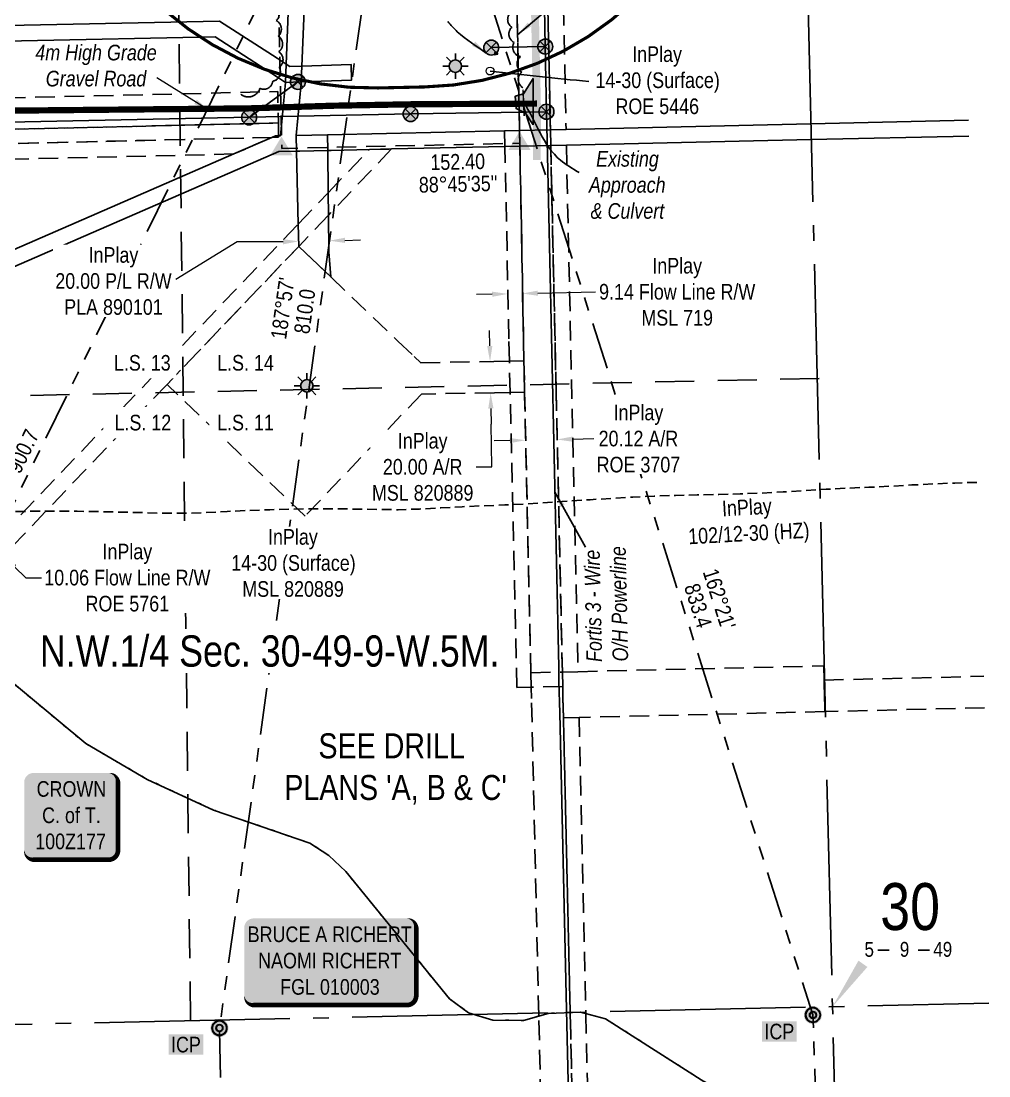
# Model space of a CAD drawing. Extents: x 606747 to 614608, y 5899362 to 5904570.
# Drawn here: x 612493 to 613112, y 5902259 to 5902934 of the extents above; entities that cross this region are included whole.
import ezdxf
from ezdxf.enums import TextEntityAlignment as Align

# ---------------------------------------------------------------- set-up
doc = ezdxf.new("R2010")
doc.units = 0
doc.header["$LTSCALE"] = 5
doc.header["$PDSIZE"] = 10
for name, pattern in [('0', [1, 1, 0]), ('DASHED1', [0.375, 0.25, -0.125]), ('foc-ACCESSROAD', [3.75, 2.5, -1.25]), ('foc-BUFFER', [16.75, 15, -1.75]), ('foc-DOT', [1, 0.2, -0.8]), ('foc-DRILLPATH', [14.75, 6, -1.75, 1.75, -1.75, 1.75, -1.75]), ('foc-FLOWLINE', [3.75, 2.5, -1.25]), ('foc-LSD', [8, 5, -3]), ('foc-QUARTERLINE', [33, 25, -3, 2, -3]), ('foc-WHEELTRACKS', [2, 0.4, -1.6]), ('POWERLINE5', [7.8, 2.4, -0.6, 0.6, -0.6, 0.6, -0.6, 2.4])]:
    doc.linetypes.add(name, pattern=pattern)
doc.layers.get('Defpoints').update_dxf_attribs({"color": 9})
for name, color, linetype in [('10', 1, 'Continuous'), ('9', 3, 'Continuous'), ('AS-OWNER', 7, 'Continuous'), ('AS-POWER', 104, 'foc-POWER'), ('AS-POWER-EXISTING', 72, 'POWERLINE5'), ('AS-POWER-EXISTING-PP', 72, 'Continuous'), ('AS-ROADS', 254, 'Continuous'), ('AUX-BUFFER', 7, 'foc-BUFFER'), ('C-AR', 13, 'foc-ACCESSROAD'), ('C-RW', 13, 'Continuous'), ('C-SYMBOL', 7, 'Continuous'), ('C-WS', 13, 'foc-ACCESSROAD'), ('C-WS-S', 13, 'Continuous'), ('DETAIL-HZ-Existing', 8, 'foc-DOT'), ('DETAIL-T', 7, 'Continuous'), ('DRILL-T', 8, 'Continuous'), ('F-EZE', 190, 'foc-FLOWLINE'), ('F-RW', 190, 'Continuous'), ('L-BD', 7, 'Continuous'), ('L-MON', 1, 'Continuous'), ('L-SECLBL', 7, 'Continuous'), ('L-SECQ', 8, 'foc-QUARTERLINE'), ('L-SECTION-LSD', 7, 'foc-LSD'), ('P-PDRILLPATH', 12, 'foc-DRILLPATH'), ('T-BUSH', 110, '0'), ('T-WATER-P3', 160, 'foc-WHEELTRACKS')]:
    doc.layers.add(name, color=color, linetype=linetype)
for name, color, linetype, lineweight in [('AS-GENERAL', 48, 'Continuous', 18), ('C-AR-T', 13, 'Continuous', 9), ('C-FLOWLINE-T', 13, 'Continuous', 9), ('C-RW-T', 13, 'Continuous', 9), ('C-WS-T', 13, 'Continuous', 9), ('T-TEXT', 48, 'Continuous', 18)]:
    doc.layers.add(name, color=color, linetype=linetype, lineweight=lineweight)
doc.styles.add('100L', font='ARIALN.TTF', dxfattribs={"height": 11})
doc.styles.add('175L', font='ARIALN.TTF', dxfattribs={"height": 20})
doc.styles.add('80', font='ARIALN.TTF', dxfattribs={"height": 10})
doc.styles.add('80CG', font='ARIALN.TTF', dxfattribs={"height": 10})
doc.styles.add('80L', font='ARIALN.TTF', dxfattribs={"height": 10})
doc.styles.add('80LS', font='ARIALNI.TTF', dxfattribs={"height": 10})
doc.styles.add('foc-LtypeFont', font='ARIALN.TTF', dxfattribs={"height": 7.35})
doc.styles.add('SIMPLEX', font='ARIALN.TTF')
doc.linetypes.add('foc-POWER', pattern='A,6,-1,["P",foc-LtypeFont,S=0.2,R=0,X=-0.625,Y=-0.75],-1.24,4', length=12.24)
doc.linetypes.add('foc-TOPO-flowdirection-NOLINE', pattern='A,0,[">",foc-LtypeFont,S=0.3,R=0,X=0,Y=-0.945],-20,[">",foc-LtypeFont,S=0.3,R=0,X=0,Y=-0.945],0', length=20)
doc.dimstyles.new('Compass 5 000', dxfattribs={"dimscale": 5, "dimtxt": 9, "dimasz": 2, "dimexe": 0.2, "dimexo": 0.0625, "dimgap": 0.5, "dimtad": 0, "dimtih": 1, "dimtoh": 1, "dimzin": 0, "dimdsep": 46, "dimtxsty": '80CG', "dimcen": 0.1, "dimse1": 1, "dimse2": 1, "dimclrd": 256, "dimclrt": 256, "dimaunit": 1, "dimadec": 4, "dimazin": 0, "dimtfac": 0.06, "dimtofl": 0, "dimtmove": 0, "dimatfit": 1, "dimfxl": 0.2, "dimtolj": 1, "dimtzin": 0, "dimlwd": -1, "dimarcsym": 0})

# ---------------------------------------------------------------- blocks, each defined once
blk = doc.blocks.new('GAS')
h = blk.add_hatch(color=255)
h.dxf.hatch_style = 1
edge = h.paths.add_edge_path()
edge.add_arc((0, 0), 0.9, 0, 360)
for p, q in [((0, 0.81), (0, 1.62)), ((-0.81, 0), (-1.62, 0)), ((-0.57, 0.57), (-1.14, 1.14)), ((0.57, 0.57), (1.14, 1.14)), ((1.62, 0), (0.81, 0)), ((-0.57, -0.57), (-1.14, -1.14)), ((0, -0.81), (0, -1.62)), ((1.14, -1.14), (0.57, -0.57))]:
    blk.add_line(p, q)
blk.add_circle((0, 0), 0.8)
blk = doc.blocks.new('POWERPOLE')
h = blk.add_hatch(color=255)
edge = h.paths.add_edge_path()
edge.add_arc((0, 0), 0.96, 0, 360)
at = {"linetype": 'Continuous'}
for p, q in [((0.68, -0.68), (-0.68, 0.68)), ((-0.68, -0.68), (0.68, 0.68))]:
    blk.add_line(p, q, dxfattribs=at)
blk.add_circle((0, 0), 0.96, dxfattribs=at)
blk = doc.blocks.new('STRIA')
blk.add_hatch(color=255).paths.add_polyline_path([(-0.04, 1.52), (-1.47, -0.87), (1.39, -0.87)])
blk = doc.blocks.new('STRIAA')
blk.add_blockref('STRIA', (0, 0))
blk = doc.blocks.new('STRIB')
at = {"color": 1}
blk.add_solid([(-1.12, -0.67), (-0.04, 1.13), (1.04, -0.67)], dxfattribs=at)
blk = doc.blocks.new('STRIBB')
blk.add_blockref('STRIB', (0, 0))
blk = doc.blocks.new('STRICC')
for name in ['STRIAA', 'STRIBB']:
    blk.add_blockref(name, (0, 0))
blk = doc.blocks.new('fdspike')
blk.add_blockref('STRICC', (0, 0))
blk = doc.blocks.new('L-SECLBL')
at = {"layer": '9', "color": 7}
for p, q in [((-5.08, -27.83), (-12.29, -27.83)), ((20.7, -27.83), (13.5, -27.83))]:
    blk.add_line(p, q, dxfattribs=at)
at = {"layer": '10', "color": 2, "style": 'SIMPLEX'}
blk.add_attdef('SEC', text='', height=30, dxfattribs=at).set_placement((0, 0), align=Align.MIDDLE)
at = {"layer": '10', "color": 5, "style": '80L'}
blk.add_attdef('TWP', text='', height=9.5, dxfattribs=at).set_placement((-14.43, -27.37), align=Align.MIDDLE_RIGHT)
blk.add_attdef('RGE', text='', height=9.5, dxfattribs=at).set_placement((3.62, -27.37), align=Align.MIDDLE_CENTER)
blk.add_attdef('MER', text='', height=9.5, dxfattribs=at).set_placement((23.17, -27.37), align=Align.MIDDLE_LEFT)
blk = doc.blocks.new('*D436')
at = {"layer": 'C-AR-T', "transparency": 16777216}
for p, q in [((612805.92, 5902665.72), (612795.92, 5902665.49)), ((612846.04, 5902666.64), (612859.65, 5902666.96))]:
    blk.add_line(p, q, dxfattribs=at)
for points in [[(612846.01, 5902668.31), (612846.08, 5902664.98), (612836.05, 5902666.41)], [(612805.88, 5902667.38), (612805.95, 5902664.05), (612815.91, 5902665.95)]]:
    blk.add_solid(points, dxfattribs=at)
at = {"layer": 'Defpoints', "color": 0, "transparency": 16777216}
for p in [(612836.05, 5902666.41), (612823.02, 5902357.83), (612843.15, 5902358.3)]:
    blk.add_point(p, dxfattribs=at)
at = {"layer": 'C-AR-T', "transparency": 16777216, "insert": (612888.18, 5902666.96), "char_height": 10, "attachment_point": 5, "style": '80CG', "bg_fill": 3, "box_fill_scale": 1.1, "bg_fill_color": 256, "bg_fill_true_color": 13158600, "bg_fill_transparency": 0}
blk.add_mtext('\\A1;InPlay\\P20.12 A/R\\PROE 3707', dxfattribs=at)
blk = doc.blocks.new('*D437')
at = {"layer": 'C-FLOWLINE-T', "transparency": 16777216}
for p, q in [((612794.6, 5902759.38), (612784.6, 5902759.15)), ((612823.81, 5902760.06), (612860.79, 5902760.91))]:
    blk.add_line(p, q, dxfattribs=at)
for points in [[(612794.56, 5902761.05), (612794.64, 5902757.72), (612804.6, 5902759.61)], [(612823.77, 5902761.72), (612823.85, 5902758.39), (612813.81, 5902759.83)]]:
    blk.add_solid(points, dxfattribs=at)
at = {"layer": 'Defpoints', "color": 0, "transparency": 16777216}
for p in [(612804.6, 5902759.61), (612808.44, 5902593.16), (612817.65, 5902593.37)]:
    blk.add_point(p, dxfattribs=at)
at = {"layer": 'C-FLOWLINE-T', "transparency": 16777216, "insert": (612912.99, 5902760.91), "char_height": 10, "attachment_point": 5, "style": '80CG'}
blk.add_mtext('\\A1;InPlay\\P9.14 Flow Line R/W\\PMSL 719', dxfattribs=at)
blk = doc.blocks.new('*U426')
h = blk.add_hatch(color=59)
edge = h.paths.add_edge_path()
edge.add_line((-49, -28.5), (49, -28.5))
edge.add_arc((49, -22.5), 6, 270, 360)
edge.add_line((55, -22.5), (55, 21))
edge.add_arc((49, 21), 6, 0, 90)
edge.add_line((49, 27), (-49, 27))
edge.add_arc((-49, 21), 6, 90, 180)
edge.add_line((-55, 21), (-55, -22.5))
edge.add_arc((-49, -22.5), 6, 180, 270)
at = {"color": 1, "flags": 128}
blk.add_lwpolyline([(-49, -28.5, 3, 3, 0), (49, -28.5, 3, 3, 0.414214), (55, -22.5, 3, 3, 0), (55, 21, 3, 0, 0.414214), (49, 27, 0, 0, 0), (-49, 27, 0, 0, 0.414214), (-55, 21, 0, 0, 0), (-55, -22.5, 0, 3, 0.414214)], format="xyseb", close=True, dxfattribs=at)
blk.add_lwpolyline([(-44.2, -15.3, 0, 7.5, 0), (0, 0, 0, 0, 0)], format="xyseb", dxfattribs=at)
at = {"color": 1, "style": '80'}
blk.add_attdef('ENTER_TEXT_001', (-35.99, -5), '', height=10, dxfattribs=at)
blk = doc.blocks.new('*U427')
h = blk.add_hatch(color=255)
edge = h.paths.add_edge_path()
edge.add_line((-24, -28.5), (24, -28.5))
edge.add_arc((24, -22.5), 6, 270, 360)
edge.add_line((30, -22.5), (30, 21))
edge.add_arc((24, 21), 6, 0, 90)
edge.add_line((24, 27), (-24, 27))
edge.add_arc((-24, 21), 6, 90, 180)
edge.add_line((-30, 21), (-30, -22.5))
edge.add_arc((-24, -22.5), 6, 180, 270)
at = {"color": 14, "flags": 128}
blk.add_lwpolyline([(-24, -28.5, 3, 3, 0), (24, -28.5, 3, 3, 0.414214), (30, -22.5, 3, 3, 0), (30, 21, 3, 0, 0.414214), (24, 27, 0, 0, 0), (-24, 27, 0, 0, 0.414214), (-30, 21, 0, 0, 0), (-30, -22.5, 0, 3, 0.414214)], format="xyseb", close=True, dxfattribs=at)
at = {"color": 14, "style": '80'}
blk.add_attdef('ENTER_TEXT_001', (-26.85, -4.92), '', height=10, dxfattribs=at)
blk = doc.blocks.new('plbh')
at = {"layer": 'L-MON'}
h = blk.add_hatch(color=255, dxfattribs=at)
h.dxf.hatch_style = 1
edge = h.paths.add_edge_path()
edge.add_arc((0, 0), 1.16, 0, 360)
h = blk.add_hatch(color=256, dxfattribs=at)
h.dxf.hatch_style = 1
h.paths.add_polyline_path([(-0.96, 0, 1), (0.96, 0, 1)])
h.paths.add_polyline_path([(0.91, 0, -1), (-0.91, 0, -1)], flags=16)
h.paths.add_polyline_path([(0.45, 0, -1), (-0.45, 0, -1)], flags=0)
h = blk.add_hatch(color=256, dxfattribs=at)
h.dxf.hatch_style = 1
h.paths.add_polyline_path([(-0.45, 0, 1), (0.45, 0, 1)])
h.paths.add_polyline_path([(0.4, 0, -1), (-0.4, 0, -1)], flags=16)
at = {"layer": 'L-MON', "color": 240}
for radius in [0.96, 0.91, 0.45, 0.4]:
    blk.add_circle((0, 0), radius, dxfattribs=at)
blk = doc.blocks.new('ICP_text')
at = {"color": 14, "insert": (-10.78, -0.47), "char_height": 10, "attachment_point": 5, "style": '80L', "bg_fill": 1, "box_fill_scale": 1.15, "bg_fill_color": 255, "bg_fill_transparency": 0}
blk.add_mtext_dynamic_manual_height_columns('ICP', width=19.0702, gutter_width=47.5, heights=[0], dxfattribs=at)
blk = doc.blocks.new('*D542')
at = {"layer": 'C-AR-T', "transparency": 16777216}
for p, q in [((612793.05, 5902726.28), (612792.87, 5902736.28)), ((612793.75, 5902686.27), (612793.93, 5902676.27)), ((612794.41, 5902648.87), (612793.93, 5902676.27)), ((612784.41, 5902648.87), (612794.41, 5902648.87))]:
    blk.add_line(p, q, dxfattribs=at)
for points in [[(612794.72, 5902726.31), (612791.38, 5902726.25), (612793.23, 5902716.28)], [(612795.42, 5902686.3), (612792.09, 5902686.24), (612793.58, 5902696.27)]]:
    blk.add_solid(points, dxfattribs=at)
at = {"layer": 'Defpoints', "color": 0, "transparency": 16777216}
for p in [(612783.3, 5902716.11), (612783.65, 5902696.09), (612793.58, 5902696.27)]:
    blk.add_point(p, dxfattribs=at)
at = {"layer": 'C-AR-T', "transparency": 16777216, "insert": (612750.11, 5902648.87), "char_height": 10, "attachment_point": 5, "style": '80CG', "bg_fill": 3, "box_fill_scale": 1.1, "bg_fill_color": 256, "bg_fill_true_color": 13158600, "bg_fill_transparency": 0}
blk.add_mtext('\\A1;InPlay\\P20.00 A/R\\PMSL 820889', dxfattribs=at)
blk = doc.blocks.new('*D545')
at = {"layer": 'C-FLOWLINE-T', "transparency": 16777216}
for p, q in [((612467.13, 5902605.62), (612459.89, 5902612.53)), ((612488.88, 5902584.87), (612496.12, 5902577.96)), ((612496.12, 5902577.96), (612506.12, 5902577.96))]:
    blk.add_line(p, q, dxfattribs=at)
for points in [[(612468.28, 5902606.83), (612465.97, 5902604.42), (612474.36, 5902598.72)], [(612490.03, 5902586.07), (612487.73, 5902583.66), (612481.65, 5902591.77)]]:
    blk.add_solid(points, dxfattribs=at)
at = {"layer": 'Defpoints', "color": 0, "transparency": 16777216}
for p in [(612482.15, 5902606.89), (612489.44, 5902599.94), (612481.65, 5902591.77)]:
    blk.add_point(p, dxfattribs=at)
at = {"layer": 'C-FLOWLINE-T', "transparency": 16777216, "insert": (612561.12, 5902577.96), "char_height": 10, "attachment_point": 5, "style": '80CG', "bg_fill": 3, "box_fill_scale": 1.1, "bg_fill_color": 256, "bg_fill_true_color": 13158600, "bg_fill_transparency": 0}
blk.add_mtext('\\A1;InPlay\\P10.06 Flow Line R/W\\PROE 5761', dxfattribs=at)

msp = doc.modelspace()

# ---------------------------------------------------------------- hatches: boundary and pattern name
at = {"layer": 'AS-GENERAL'}
h = msp.add_hatch(color=256, dxfattribs=at)
h.dxf.hatch_style = 1
h.paths.add_polyline_path([(612796.03, 5902914.016), (612796.326, 5902912.653), (612798.28, 5902913.077), (612797.984, 5902914.44)])
at = {"layer": 'AS-ROADS'}
h = msp.add_hatch(color=256, dxfattribs=at)
h.dxf.hatch_style = 1
h.paths.add_polyline_path([(612820.796, 5902867.87), (612815.873, 5902875.177), (612809.891, 5902878.173), (612809.403, 5902886.06), (612814.571, 5902887.73), (612820.736, 5902897.422)])

# ---------------------------------------------------------------- linework, layer by layer
at = {"layer": 'AS-GENERAL', "flags": 128}
msp.add_lwpolyline([(612796.03, 5902914.016), (612796.326, 5902912.653), (612798.28, 5902913.077), (612797.984, 5902914.44)], close=True, dxfattribs=at)
at = {"layer": 'AS-GENERAL', "const_width": 1, "flags": 128}
msp.add_lwpolyline([(612814.295, 5902890.416), (612815.106, 5902873.501)], dxfattribs=at)
at = {"layer": 'AS-POWER', "flags": 128}
for points in [[(612829.32, 5902876.18), (612828.58, 5902917.868), (612826.703, 5903017.504), (612824.792, 5903118.457), (612823.558, 5903167.3), (612823.564, 5903214.943)], [(612794.028, 5902917.252), (612828.58, 5902917.868)], [(612639.069, 5902872.608), (612670.291, 5902895.258)], [(612196.783, 5902863.446), (612742.371, 5902874.748), (612829.32, 5902876.18)], [(612845.58, 5902154.312), (612842.186, 5902301.483), (612837.806, 5902491.377), (612837.347, 5902511.492), (612837.144, 5902520.657), (612829.699, 5902857.688), (612829.32, 5902876.18)]]:
    msp.add_lwpolyline(points, dxfattribs=at)
at = {"layer": 'AS-ROADS', "const_width": 4.998, "flags": 128}
msp.add_lwpolyline([(612823.22, 5902845.214), (612823.231, 5902881.392), (612822.597, 5902910.727), (612820.048, 5903027.584), (612817.728, 5903120.905), (612816.189, 5903161.32), (612815.537, 5903183.036), (612812.243, 5903204.284), (612803.148, 5903221.102), (612789.774, 5903235.642), (612745.063, 5903278.125), (612670.832, 5903347.253), (612595.516, 5903417.563)], dxfattribs=at)
at = {"layer": 'AS-ROADS', "flags": 128}
msp.add_lwpolyline([(612820.796, 5902867.87), (612815.873, 5902875.177), (612809.891, 5902878.173), (612809.403, 5902886.06), (612814.571, 5902887.73), (612820.736, 5902897.422)], close=True, dxfattribs=at)
msp.add_lwpolyline([(612823.231, 5902881.392, 3.998, 3.998, 0), (612744.049, 5902880.989, 3.998, 3.998, 0), (612692.561, 5902880.037, 3.998, 3.998, 0), (612638.385, 5902878.335, 3.998, 3.998, 0), (612420.099, 5902876.263, 0, 0, 0)], format="xyseb", dxfattribs=at)
at = {"layer": 'AUX-BUFFER', "color": 251, "linetype": 'foc-BUFFER', "const_width": 1.999, "flags": 128}
msp.add_lwpolyline([(612742.763, 5903291.821), (612712.782, 5903291.169, 0.4142136), (612517.254, 5903086.945, 0.4142136), (612721.478, 5902891.417), (612751.46, 5902892.069, 0.4142136), (612946.987, 5903096.293, 0.4142136)], format="xyb", close=True, dxfattribs=at)
at = {"layer": 'C-AR'}
msp.add_lwpolyline([(612827.151, 5903093.722), (612831.842, 5902864.689), (612832.048, 5902854.61), (612835.511, 5902697.262), (612839.493, 5902517.579), (612839.697, 5902508.414), (612839.862, 5902501.015), (612840.155, 5902488.299), (612844.535, 5902298.405), (612847.929, 5902151.234), (612827.795, 5902150.801), (612824.401, 5902297.963), (612819.728, 5902500.558), (612819.563, 5902507.949), (612819.358, 5902517.101), (612815.339, 5902696.811), (612814.891, 5902716.827), (612812.279, 5902856.016), (612812.104, 5902864.248), (612809.04, 5903008.272)], dxfattribs=at)
at = {"layer": 'C-AR', "flags": 128}
for points in [[(612656.663, 5903004.988), (612659.983, 5902852.673), (612812.279, 5902856.016), (612809.04, 5903008.272)], [(612208.402, 5902858.375), (612196.908, 5902858.104), (612196.439, 5902878.237), (612207.91, 5902878.508), (612222.9, 5902878.862), (612236.15, 5902879.175), (612246.158, 5902879.411), (612657.338, 5902889.126), (612657.749, 5902868.992), (612398.033, 5902862.855), (612246.656, 5902859.279), (612236.649, 5902859.043), (612223.392, 5902858.73), (612208.402, 5902858.375)]]:
    msp.add_lwpolyline(points, close=True, dxfattribs=at)
at = {"layer": 'C-AR'}
msp.add_lwpolyline([(612217.773, 5902315.19), (612209.751, 5902306.745), (612209.419, 5902320.986), (612217.433, 5902329.422), (612232.301, 5902345.006), (612246.713, 5902360.111), (612361.298, 5902480.214), (612415.218, 5902536.73), (612670.477, 5902804.28), (612689.599, 5902824.322), (612716.034, 5902852.03), (612730.256, 5902852.35), (612689.75, 5902809.893), (612670.797, 5902790.027), (612586.502, 5902701.674), (612429.457, 5902537.066), (612361.634, 5902465.978), (612247.053, 5902345.88), (612232.641, 5902330.774), (612217.773, 5902315.19)], close=True, dxfattribs=at)
at = {"layer": 'C-RW'}
for points in [[(612400.706, 5902749.753), (612629.279, 5902849.156), (612653.625, 5902859.744), (612655.924, 5902860.743), (612657.917, 5902860.787), (612659.078, 5902860.813), (612662.313, 5902894.983), (612662.769, 5902906.656), (612664.497, 5902950.908)], [(612674.176, 5902940.954), (612672.788, 5902905.405), (612672.394, 5902895.326), (612672.355, 5902894.312), (612669.205, 5902861.041), (612689.21, 5902861.489), (612802.561, 5902864.037), (612811.707, 5902864.239), (612831.842, 5902864.689), (612841.849, 5902864.914), (612998.5, 5902868.431), (613099.346, 5902870.698)], [(613099.625, 5902860.635), (612998.74, 5902858.376), (612842.055, 5902854.845), (612832.048, 5902854.61), (612811.913, 5902854.182), (612802.767, 5902853.98), (612730.256, 5902852.35), (612716.034, 5902852.03), (612691.484, 5902851.48), (612689.315, 5902851.439), (612671.478, 5902851.03), (612669.439, 5902850.984), (612658.123, 5902850.73), (612400.962, 5902738.896)]]:
    msp.add_lwpolyline(points, dxfattribs=at)
msp.add_lwpolyline([(612689.995, 5902786.547), (612691.25, 5902770.514), (612670.797, 5902790.027), (612670.477, 5902804.28), (612669.439, 5902850.984), (612669.205, 5902861.041), (612689.21, 5902861.489), (612689.315, 5902851.439), (612689.599, 5902824.322), (612689.75, 5902809.893), (612689.995, 5902786.547)], close=True, dxfattribs=at)
at = {"layer": 'C-RW-T'}
msp.add_line((612700.365, 5902793.881), (612710.358, 5902794.104), dxfattribs=at)
at = {"layer": 'C-RW-T', "flags": 128}
msp.add_lwpolyline([(612660.73, 5902793), (612631.413, 5902793), (612592.202, 5902768.879)], dxfattribs=at)
at = {"layer": 'C-RW-T'}
for points in [[(612660.693, 5902794.666), (612660.767, 5902791.334), (612670.723, 5902793.222)], [(612700.328, 5902795.547), (612700.402, 5902792.216), (612690.371, 5902793.659)]]:
    msp.add_solid(points, dxfattribs=at)
at = {"layer": 'C-WS'}
for points in [[(612398.033, 5902862.855), (612657.749, 5902868.992), (612657.917, 5902860.787), (612657.937, 5902859.846), (612653.625, 5902859.744), (612398.249, 5902853.71)], [(613109.739, 5902494.701), (613007.465, 5902492.272), (613006.985, 5902512.405), (613109.182, 5902514.832)]]:
    msp.add_lwpolyline(points, dxfattribs=at)
for points in [[(612815.339, 5902696.811), (612819.358, 5902517.101), (612839.493, 5902517.579), (612849.498, 5902517.816), (613006.767, 5902521.551), (613006.985, 5902512.405), (613007.465, 5902492.272), (612850.162, 5902488.536), (612840.155, 5902488.299), (612839.862, 5902501.015), (612839.697, 5902508.414), (612819.563, 5902507.949), (612810.411, 5902507.738), (612806.052, 5902696.569), (612805.59, 5902716.584), (612805.259, 5902730.935), (612802.767, 5902853.98), (612802.561, 5902864.037), (612812.104, 5902864.239), (612812.313, 5902854.19), (612814.891, 5902716.827), (612815.339, 5902696.811)], [(612748.909, 5902715.504), (612795.6, 5902716.325), (612805.59, 5902716.584), (612814.891, 5902716.827), (612815.339, 5902696.811), (612806.052, 5902696.569), (612796.061, 5902696.31), (612749.381, 5902695.491), (612674.857, 5902617.379), (612586.502, 5902701.674), (612670.797, 5902790.027), (612691.25, 5902770.514), (612734.24, 5902729.339), (612744.726, 5902719.477), (612748.909, 5902715.504)]]:
    msp.add_lwpolyline(points, close=True, dxfattribs=at)
at = {"layer": 'DETAIL-HZ-Existing', "linetype": 'DASHED1', "ltscale": 5, "flags": 128}
msp.add_lwpolyline([(613104.703, 5902638.996), (613104.411, 5902638.99), (613090.598, 5902638.549), (613076.908, 5902637.99), (613063.23, 5902637.292), (613049.456, 5902636.492), (613035.617, 5902635.84), (613021.918, 5902635.241), (613008.251, 5902634.523), (612994.577, 5902633.705), (612980.804, 5902632.825), (612967.026, 5902632.154), (612953.234, 5902631.643), (612939.54, 5902631.225), (612925.794, 5902630.925), (612911.987, 5902630.604), (612898.204, 5902630.174), (612884.565, 5902629.537), (612870.93, 5902628.749), (612857.297, 5902627.872), (612843.696, 5902626.926), (612830.033, 5902626.028), (612816.42, 5902625.182), (612802.692, 5902624.492), (612789.04, 5902624.005), (612775.4, 5902623.408), (612761.744, 5902622.67), (612748.028, 5902621.921), (612734.395, 5902621.474), (612720.718, 5902621.586), (612706.897, 5902621.895), (612693.219, 5902622.087), (612679.544, 5902622.099), (612665.906, 5902621.862), (612652.261, 5902621.485), (612638.568, 5902621.027), (612624.92, 5902620.389), (612611.213, 5902619.65), (612597.561, 5902619.183), (612583.865, 5902619.275), (612570.203, 5902619.607), (612556.53, 5902619.95), (612542.719, 5902620.269), (612529.051, 5902620.451), (612515.405, 5902620.534), (612501.752, 5902620.497), (612488.102, 5902620.329), (612474.435, 5902620.032), (612460.793, 5902619.534), (612447.066, 5902618.835), (612433.432, 5902618.008), (612419.8, 5902617.091), (612406.175, 5902616.294), (612392.437, 5902615.635), (612378.786, 5902615.067), (612365.154, 5902614.57), (612351.493, 5902614.043), (612337.86, 5902613.616), (612324.206, 5902613.198), (612310.61, 5902612.832), (612295.643, 5902612.543)], dxfattribs=at)
at = {"layer": 'F-EZE'}
for points in [[(612837.158, 5903093.937), (612841.849, 5902864.914), (612831.842, 5902864.689), (612827.151, 5903093.722), (612837.158, 5903093.937)], [(612629.279, 5902849.156), (612398.485, 5902843.703), (612398.249, 5902853.71), (612653.625, 5902859.744), (612629.279, 5902849.156)], [(612842.055, 5902854.845), (612849.498, 5902517.816), (612839.493, 5902517.579), (612835.511, 5902697.262), (612832.048, 5902854.61), (612842.055, 5902854.845)], [(612854.542, 5902298.624), (612857.937, 5902151.449), (612847.929, 5902151.234), (612844.535, 5902298.405), (612840.155, 5902488.299), (612850.162, 5902488.536), (612854.542, 5902298.624)]]:
    msp.add_lwpolyline(points, close=True, dxfattribs=at)
at = {"layer": 'F-RW'}
msp.add_lwpolyline([(612221.747, 5902926.103), (612236.96, 5902926.333), (612244.99, 5902926.532), (612620.108, 5902934.149), (612656.902, 5902910.438), (612662.769, 5902906.656), (612665.117, 5902905.143), (612672.788, 5902905.405), (612704.285, 5902906.477), (612704.626, 5902896.423), (612672.394, 5902895.326), (612662.313, 5902894.983), (612657.15, 5902898.31), (612617.227, 5902924.037), (612245.24, 5902916.474), (612237.205, 5902916.275), (612221.995, 5902915.956), (612221.747, 5902926.103)], close=True, dxfattribs=at)
at = {"layer": 'L-SECLBL', "flags": 128}
msp.add_lwpolyline([(613012.385, 5902303.401, 0, 6.997, 0), (613031.849, 5902330.83, 0, 0, 0)], format="xyseb", dxfattribs=at)
at = {"layer": 'L-SECQ'}
msp.add_line((612210.206, 5902285.869), (613112.458, 5902305.589), dxfattribs=at)
msp.add_lwpolyline([(613031.979, 5901498.91), (612992.797, 5903107.651)], dxfattribs=at)
at = {"layer": 'L-SECTION-LSD'}
for p, q in [((612601.521, 5902294.41), (612592.149, 5903098.942)), ((613003.912, 5902705.511), (612616.494, 5902697.119)), ((612604.063, 5902696.85), (612200.867, 5902688.117))]:
    msp.add_line(p, q, dxfattribs=at)
at = {"layer": 'P-PDRILLPATH', "flags": 128}
msp.add_lwpolyline([(612747.122, 5903091.941), (612999.832, 5902298.088), (613080.987, 5899981.546)], dxfattribs=at)
at = {"layer": 'T-BUSH', "flags": 128}
msp.add_lwpolyline([(612814.284, 5902891.562, -0.5205671), (612813.506, 5902901.528, -0.5205671), (612812.728, 5902911.494, -0.5205671), (612808.612, 5902920.565, -0.5205671), (612807.115, 5902930.226, -0.5205671), (612807.087, 5902940.223, -0.5205671), (612807.063, 5902950.218, -0.5205671), (612809.245, 5902959.973, -0.5205671), (612810.909, 5902969.745, -0.5205671), (612809.34, 5902979.617, -0.5205671), (612807.77, 5902989.489, -0.5205671), (612805.02, 5902999.078, -0.5205671), (612799.641, 5903005.409, -0.5205671), (612789.645, 5903005.353, -0.5205671), (612779.649, 5903005.297, -0.5205671), (612769.653, 5903005.273, -0.5205671), (612759.657, 5903005.288, -0.5205671), (612749.66, 5903005.303, -0.5205671), (612739.669, 5903005.039, -0.5205671), (612729.678, 5903004.703, -0.5205671), (612719.688, 5903004.366, -0.5205671), (612709.713, 5903003.745, -0.5205671), (612699.744, 5903003.002, -0.5205671), (612689.776, 5903002.259, -0.5205671), (612679.822, 5903001.369, -0.5205671), (612669.909, 5903000.08, -0.5205671), (612659.997, 5902998.791, -0.5205671), (612653.711, 5902994.264, -0.5205671), (612653.549, 5902984.269, -0.5205671), (612653.387, 5902974.274, -0.5205671), (612653.225, 5902964.279, -0.5205671), (612653.754, 5902954.325, -0.5205671), (612655.099, 5902944.42, -0.5205671), (612656.444, 5902934.515, -0.5205671), (612657.692, 5902924.601, -0.5205671), (612657.997, 5902914.61, -0.5205671), (612658.301, 5902904.618, -0.5205671), (612654.152, 5902895.765, -0.5205671), (612645.941, 5902891.122, -0.5205671), (612633.725, 5902887.342, -0.5205671)], format="xyb", dxfattribs=at)
at = {"layer": 'T-WATER-P3', "flags": 128}
msp.add_lwpolyline([(612332.754, 5902565.6), (612339.005, 5902559.28), (612368.925, 5902550.551), (612422.896, 5902543.524), (612453.197, 5902532.355), (612478.639, 5902518.106), (612534.448, 5902471.837), (612573.907, 5902448.898), (612616.314, 5902429.258), (612677.797, 5902408.119), (612690.139, 5902400.188), (612700.892, 5902389.917), (612767.318, 5902308.419), (612779.491, 5902299.413), (612794.901, 5902294.725), (612814.559, 5902294.601), (612830.365, 5902299.089), (612851.026, 5902299.928), (612867.208, 5902295.604), (612981.81, 5902222.517), (613010.467, 5902208.415), (613027.95, 5902205.055), (613043.025, 5902204.653)], dxfattribs=at)
at = {"layer": 'T-WATER-P3', "linetype": 'foc-TOPO-flowdirection-NOLINE', "flags": 128}
msp.add_lwpolyline([(612332.754, 5902565.6), (612339.005, 5902559.28), (612368.925, 5902550.551), (612422.896, 5902543.524), (612453.197, 5902532.355), (612478.639, 5902518.106), (612534.448, 5902471.837), (612573.907, 5902448.898), (612616.314, 5902429.258), (612677.797, 5902408.119), (612690.139, 5902400.188), (612700.892, 5902389.917), (612767.318, 5902308.419), (612779.491, 5902299.413), (612794.901, 5902294.725), (612814.559, 5902294.601), (612830.365, 5902299.089), (612851.026, 5902299.928), (612867.208, 5902295.604), (612981.81, 5902222.517), (613010.467, 5902208.415), (613027.95, 5902205.055), (613043.025, 5902204.653)], dxfattribs=at)

# ---------------------------------------------------------------- block references
at = {"color": 2, "xscale": 0.99961588, "yscale": 0.99961588, "zscale": 0.99961588}
for p in [(612989.155, 5902287.899), (612609.393, 5902279.518)]:
    msp.add_blockref('ICP_text', p, dxfattribs=at)
at = {"layer": 'AS-OWNER'}
ref = msp.add_blockref('*U427', (612525.128, 5902425.971), dxfattribs=dict(at, xscale=1.000384267604862, yscale=1.000384267604862, zscale=1.000384267604862))
ref.add_attrib('ENTER_TEXT_001', 'CROWN', (612503.06, 5902437.748), dxfattribs={"layer": '0', "color": 14, "height": 10.0038, "style": '80'})
ref.add_attrib('ENTER_TEXT_002', 'C. of T.', (612506.557, 5902420.897), dxfattribs={"layer": '0', "color": 14, "height": 10.0038, "style": '80'})
ref.add_attrib('ENTER_TEXT_003', '100Z177', (612502.166, 5902404.183), dxfattribs={"layer": '0', "color": 14, "height": 10.0038, "style": '80'})
ref = msp.add_blockref('*U426', (612690.957, 5902332.897), dxfattribs=dict(at, xscale=1.000384267604862, yscale=1.000384267604862, zscale=1.000384267604862))
ref.add_attrib('ENTER_TEXT_001', 'BRUCE A RICHERT', (612638.126, 5902344.742), dxfattribs={"layer": '0', "color": 1, "height": 10.00384, "style": '80'})
ref.add_attrib('ENTER_TEXT_002', 'NAOMI RICHERT', (612644.804, 5902327.891), dxfattribs={"layer": '0', "color": 1, "height": 10.00384, "style": '80'})
ref.add_attrib('ENTER_TEXT_003', 'FGL 010003', (612658.888, 5902311.041), dxfattribs={"layer": '0', "color": 1, "height": 10.0038, "style": '80'})
at = {"layer": 'AS-POWER-EXISTING', "xscale": 4.99807939999996, "yscale": 4.99807939999996, "zscale": 4.99807939999996}
for p in [(612828.58, 5902917.868), (612670.291, 5902895.258), (612639.069, 5902872.608), (612742.371, 5902874.748), (612829.32, 5902876.18)]:
    msp.add_blockref('POWERPOLE', p, dxfattribs=at)
at = {"layer": 'AS-POWER-EXISTING-PP', "xscale": 4.998079399999958, "yscale": 4.998079399999958, "zscale": 4.998079399999958}
msp.add_blockref('POWERPOLE', (612794.028, 5902917.252), dxfattribs=at)
at = {"layer": 'C-WS-S'}
for p, xscale, yscale, zscale in [((612771.061, 5902905.395), 4.998079399999956, 4.998079399999956, 4.998079399999956), ((612676.022, 5902700.77), 5.00192133802436, 5.00192133802436, 5.00192133802436)]:
    msp.add_blockref('GAS', p, dxfattribs=dict(at, xscale=xscale, yscale=yscale, zscale=zscale))
at = {"layer": 'L-MON', "xscale": 4.99807939999996, "yscale": 4.99807939999996, "zscale": 4.999999999999957}
for p in [(612659.983, 5902852.673), (612812.279, 5902856.016)]:
    msp.add_blockref('fdspike', p, dxfattribs=at)
at = {"layer": 'L-MON', "color": 2, "xscale": 4.999999999999963, "yscale": 4.999999999999963, "zscale": 4.999999999999963}
for p in [(612999.832, 5902298.088), (612620.07, 5902289.707)]:
    msp.add_blockref('plbh', p, dxfattribs=at)
at = {"layer": 'L-SECLBL'}
ref = msp.add_blockref('L-SECLBL', (613062.05, 5902367.476), dxfattribs=dict(at, xscale=-1.000384267604862, yscale=1.000384267604862, zscale=1.000384267604862))
ref.add_attrib('SEC', '30', dxfattribs={"layer": '10', "color": 2, "height": 30.0115, "style": 'SIMPLEX'}).set_placement((613062.05, 5902367.476), align=Align.MIDDLE)
ref.add_attrib('TWP', '49', dxfattribs={"layer": '10', "color": 5, "height": 9.5037, "style": '80L'}).set_placement((613088.969, 5902340.098), align=Align.MIDDLE_RIGHT)
ref.add_attrib('RGE', '9', dxfattribs={"layer": '10', "color": 5, "height": 9.504, "style": '80L'}).set_placement((613058.485, 5902340.098), align=Align.MIDDLE_CENTER)
ref.add_attrib('MER', '5', dxfattribs={"layer": '10', "color": 5, "height": 9.504, "style": '80L'}).set_placement((613032.838, 5902340.098), align=Align.MIDDLE_LEFT)

# ---------------------------------------------------------------- texts
at = {"layer": 'AS-POWER', "insert": (612854.984, 5902523.844), "char_height": 9.99616, "attachment_point": 1, "rotation": 91.265154, "style": '80L'}
msp.add_mtext_dynamic_manual_height_columns('{\\fArial Narrow|b0|i1|c0|p34;Fortis 3 - Wire\\PO/H Powerline}', width=105.27735, gutter_width=50, heights=[0], dxfattribs=at)
at = {"layer": 'DRILL-T', "insert": (612918.184, 5902625.929), "char_height": 10, "attachment_point": 1, "rotation": 3.091573, "style": '80L'}
msp.add_mtext_dynamic_manual_height_columns('\\pi23.23213;InPlay\\P\\pi0.68097;102/12-30 (HZ)', width=77.11228, gutter_width=50, heights=[0], dxfattribs=at)
at = {"layer": 'L-BD', "style": '80L'}
for s, rotation, p in [('152.40', 1.2575, (612772.53, 5902844.181)), ("88°45'35''", 1.2575, (612772.843, 5902829.94)), ("187%%d57'", 82.0448, (612660.475, 5902750.386)), ('810.0', 82.0448, (612674.583, 5902748.414)), ('900.7', 63.8458, (612494.252, 5902658.952)), ("162%%d21'", 287.658, (612939.976, 5902564.382)), ('833.4', 287.658, (612926.403, 5902560.061))]:
    msp.add_text(s, height=9.9962, rotation=rotation, dxfattribs=at).set_placement(p, align=Align.MIDDLE)
at = {"layer": 'T-TEXT', "insert": (612541.085, 5902919.074), "char_height": 10.00384, "width": 77.52405, "attachment_point": 2, "style": '80LS'}
msp.add_mtext('4m High Grade \\PGravel Road', dxfattribs=at)
at = {"layer": 'T-TEXT', "insert": (612856.456, 5902851.05), "char_height": 10, "attachment_point": 1, "style": '80L'}
msp.add_mtext_dynamic_manual_height_columns('\\pi4.65778;{\\fArial Narrow|b0|i1|c0|p34;Existing\\P\\pi0.05;Approach\\P\\pi1.10048;& Culvert}', width=48.85171, gutter_width=50, heights=[0], dxfattribs=at)

# ---------------------------------------------------------------- leaders
at = {"layer": 'AS-POWER'}
msp.add_leader([(612834.669, 5902632.674), (612854.385, 5902597.401)], dimstyle='Compass 5 000', dxfattribs=at)
at = {"layer": 'L-BD'}
msp.add_leader([(612810.801, 5902925.483), (612844.649, 5902954.194)], dimstyle='Compass 5 000', dxfattribs=at)
at = {"layer": 'T-TEXT', "path_type": 1}
for points in [[(612790.786, 5902913.74), (612772.284, 5902927.437), (612766.117, 5902933.894)], [(612814.675, 5902882.49), (612838.262, 5902845.201), (612850.149, 5902837.229)]]:
    msp.add_leader(points, dimstyle='Compass 5 000', override={"dimgap": 0.5, "dimtad": 0}, dxfattribs=at)
at = {"layer": 'T-TEXT'}
msp.add_leader([(612613.264, 5902877.27), (612579.975, 5902897.819)], dimstyle='Compass 5 000', dxfattribs=at)

# ---------------------------------------------------------------- next in the draw order: texts
at = {"layer": 'C-WS-T', "insert": (612859.32, 5902918.051), "char_height": 10.00384, "attachment_point": 1, "style": '80L', "bg_fill": 3, "box_fill_scale": 1.2, "bg_fill_color": 256, "bg_fill_transparency": 0}
msp.add_mtext_dynamic_manual_height_columns('\\pi24.8672;InPlay\\P\\pi1.34861;14-30 (Surface)\\P\\pi14.15367;ROE 5446', width=80.39419, gutter_width=50.038, heights=[0], dxfattribs=at)
at = {"layer": 'L-SECTION-LSD', "attachment_point": 1, "style": '100L', "bg_fill": 3, "box_fill_scale": 1.5, "bg_fill_color": 256, "bg_fill_transparency": 0}
for s, width, insert, char_height in [('\\pi1.90221;L.S. 13', 36.83422, (612550.656, 5902720.499), 9.99616), ('L.S. 14', 36.9982, (612618.589, 5902720.499), 9.9962), ('\\pi2.24109;L.S. 12', 37.11172, (612550.656, 5902682.229), 9.99616), ('L.S. 11', 36.4495, (612618.589, 5902682.229), 9.9962)]:
    msp.add_mtext_dynamic_manual_height_columns(s, width=width, gutter_width=55, heights=[0], dxfattribs=dict(at, insert=insert, char_height=char_height))

# ---------------------------------------------------------------- next in the draw order: linework, layer by layer
at = {"layer": 'P-PDRILLPATH', "flags": 128}
for points in [[(612717.141, 5903091.292), (612320.258, 5902283.091), (612374.518, 5899965.757)], [(612732.131, 5903091.617), (612620.07, 5902289.707), (612674.328, 5899972.458)]]:
    msp.add_lwpolyline(points, dxfattribs=at)

# ---------------------------------------------------------------- next in the draw order: leaders
at = {"layer": 'C-WS-T', "path_type": 1}
msp.add_leader([(612793.244, 5902902.21), (612856.358, 5902895.451)], dimstyle='Compass 5 000', override={"dimasz": 1, "dimgap": 0.5, "dimtad": 0, "dimldrblk": 'DotBlank'}, dxfattribs=at)

# ---------------------------------------------------------------- next in the draw order: texts
at = {"layer": 'C-RW-T', "insert": (612552.244, 5902767.802), "char_height": 9.99616, "width": 74.47111, "attachment_point": 5, "style": '80CG', "bg_fill": 3, "box_fill_scale": 1.15, "bg_fill_color": 256, "bg_fill_true_color": 256, "bg_fill_transparency": 0}
msp.add_mtext('\\A1;InPlay\\P20.00 P/L R/W\\PPLA 890101', dxfattribs=at)
at = {"layer": 'C-SYMBOL', "color": 3, "insert": (612652.216, 5902541.035), "char_height": 20, "width": 294.1337, "attachment_point": 2, "style": '175L', "bg_fill": 3, "box_fill_scale": 1.2, "bg_fill_color": 256, "bg_fill_transparency": 0}
msp.add_mtext('N.W.1/4 Sec. 30-49-9-W.5M.', dxfattribs=at)
at = {"layer": 'C-WS-T', "insert": (612626.969, 5902609.1), "char_height": 10.00384, "attachment_point": 1, "style": '80L', "bg_fill": 3, "box_fill_scale": 1.15, "bg_fill_color": 256, "bg_fill_true_color": 256, "bg_fill_transparency": 0}
msp.add_mtext_dynamic_manual_height_columns('\\pi24.18275;InPlay\\P\\pi0.66417;14-30 (Surface)\\P\\pi7.70303;MSL 820889', width=79.02531, gutter_width=50.038, heights=[0], dxfattribs=at)
at = {"layer": 'DETAIL-T', "color": 3, "insert": (612730.239, 5902455.543), "char_height": 15.99385, "width": 146.843, "attachment_point": 5, "style": '80CG', "bg_fill": 3, "box_fill_scale": 1.2, "bg_fill_color": 256, "bg_fill_transparency": 0}
msp.add_mtext("SEE DRILL\\P PLANS 'A, B & C'", dxfattribs=at)

# ---------------------------------------------------------------- next in the draw order: dimensions: what is measured, and where the dimension line sits
at = {"layer": 'C-AR-T'}
dim = msp.add_linear_dim(base=(612836.048, 5902666.413), p1=(612823.02, 5902357.833), p2=(612843.154, 5902358.297), angle=1.321187, text='InPlay\\P20.12 A/R\\PROE 3707', dimstyle='Compass 5 000', override={"dimtfill": 1}, dxfattribs=at)
dim.commit()
dim.dimension.update_dxf_attribs({"geometry": '*D436', "text_midpoint": (612888.183, 5902666.957), "dimtype": 161})
at = {"layer": 'C-FLOWLINE-T'}
dim = msp.add_linear_dim(base=(612481.646, 5902591.769), p1=(612482.153, 5902606.887), p2=(612489.438, 5902599.936), angle=316.34682, text='InPlay\\P10.06 Flow Line R/W\\PROE 5761', dimstyle='Compass 5 000', override={"dimtfill": 1}, dxfattribs=at)
dim.commit()
dim.dimension.update_dxf_attribs({"geometry": '*D545', "text_midpoint": (612561.117, 5902577.963), "dimtype": 161})

# ---------------------------------------------------------------- next in the draw order: dimensions: what is measured, and where the dimension line sits
at = {"layer": 'C-AR-T'}
dim = msp.add_linear_dim(base=(612793.576, 5902696.266), p1=(612783.296, 5902716.109), p2=(612783.648, 5902696.092), angle=271.005164, text='InPlay\\P20.00 A/R\\PMSL 820889', dimstyle='Compass 5 000', override={"dimtmove": 1, "dimtfill": 1}, dxfattribs=at)
dim.commit()
dim.dimension.update_dxf_attribs({"geometry": '*D542', "text_midpoint": (612787.518, 5902648.875), "dimtype": 161})

# ---------------------------------------------------------------- next in the draw order: dimensions: what is measured, and where the dimension line sits
at = {"layer": 'C-FLOWLINE-T'}
dim = msp.add_linear_dim(base=(612804.597, 5902759.613), p1=(612817.653, 5902593.373), p2=(612808.439, 5902593.16), angle=181.322389, text='InPlay\\P9.14 Flow Line R/W\\PMSL 719', dimstyle='Compass 5 000', dxfattribs=at)
dim.commit()
dim.dimension.update_dxf_attribs({"geometry": '*D437', "text_midpoint": (612912.994, 5902760.911), "dimtype": 161})

doc.saveas('drawing.dxf')
